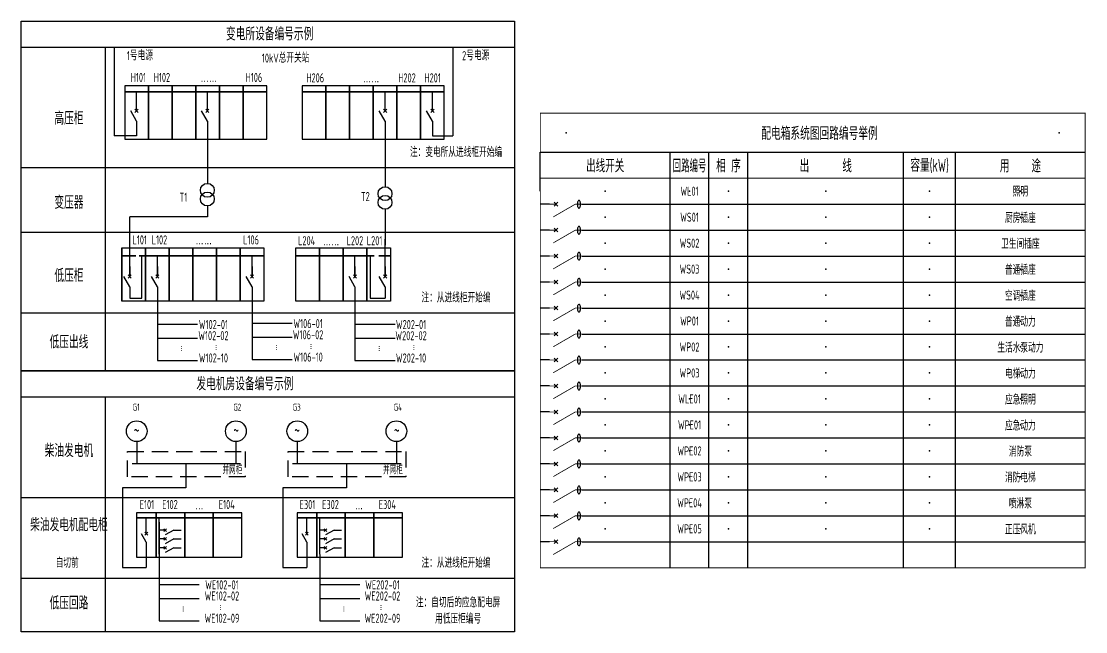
# Model space of a CAD drawing. Header units: millimetres. Extents: x -610917 to 349982, y -134386 to 210510.
# Drawn here: x -503368 to -462351, y 44109 to 67614 of the extents above; entities that cross this region are included whole.
import ezdxf
from ezdxf.enums import TextEntityAlignment as Align

# ---------------------------------------------------------------- set-up
doc = ezdxf.new("R2010")
doc.units = ezdxf.units.MM
doc.header["$LTSCALE"] = 500
doc.header["$MEASUREMENT"] = 0
doc.linetypes.add('HIDDEN', pattern=[0.375, 0.25, -0.125])
doc.layers.get('0').update_dxf_attribs({"linetype": 'CONTINUOUS'})
for name, color, linetype in [('0E-SY-L', 7, 'CONTINUOUS'), ('E-POWR-DEVC', 3, 'CONTINUOUS'), ('E-POWR-EQPM', 3, 'CONTINUOUS'), ('E-UNIV-AB', 10, 'CONTINUOUS'), ('E-UNIV-DIAG', 2, 'CONTINUOUS'), ('E-UNIV-NOTE', 6, 'CONTINUOUS'), ('E-UNIV-WIRE', 4, 'CONTINUOUS')]:
    doc.layers.add(name, color=color, linetype=linetype)
doc.styles.get("Standard").update_dxf_attribs({"font": 'txt', "width": 0.7})
doc.styles.add('TH-STYLE3', font='tssdeng.shx', dxfattribs={"width": 0.7, "bigfont": 'tssdchn.shx'})

# ---------------------------------------------------------------- blocks, each defined once
blk = doc.blocks.new('E-BQR101')
at = {"color": 3}
for p, q in [((-0.71, -3.21), (0.71, -1.79)), ((-0.71, -1.79), (0.71, -3.21))]:
    blk.add_line(p, q, dxfattribs=at)
at = {"color": 3, "const_width": 0.3}
for points in [[(0, 0), (0, -2.5)], [(0, -10), (-4.91, -1.5)], [(0, -10), (0, -12.5)]]:
    blk.add_lwpolyline(points, dxfattribs=at)
at = {"color": 3}
blk.add_lwpolyline([(-1.52, -11.39, 0.197687), (-1.44, -11.59, 0.098837), (-1.08, -11.83, 0.056196), (-0.64, -11.95, 0.042901), (-0.04, -12.01, 0.042901), (0.56, -11.95, 0.056196), (1.01, -11.83, 0.098837), (1.36, -11.59, 0.197687), (1.44, -11.39, 0.197687), (1.36, -11.19, 0.098837), (1.01, -10.95, 0.056196), (0.56, -10.82, 0.042901), (-0.04, -10.77, 0.042901), (-0.64, -10.82, 0.056196), (-1.08, -10.95, 0.098837), (-1.44, -11.19, 0.197687)], format="xyb", close=True, dxfattribs=at)
at = {"layer": 'E-UNIV-AB', "width": 0.6, "flags": 9}
blk.add_attdef('QR', text='', height=3.99, dxfattribs=at).set_placement((5, -4.95), align=Align.MIDDLE)

msp = doc.modelspace()

# ---------------------------------------------------------------- linework, layer by layer
msp.add_line((-483368, 61072), (-483368, 62572))
for p in [(-482368, 63322), (-472287, 63322), (-463368, 63322), (-480868, 61072), (-477618, 61072), (-476118, 61072), (-472368, 61072), (-468368, 61072), (-464868, 61072), (-480868, 60072), (-477618, 60072), (-476118, 60072), (-472368, 60072), (-468368, 60072), (-464868, 60072), (-480868, 59072), (-477618, 59072), (-476118, 59072), (-472368, 59072), (-468368, 59072), (-464868, 59072), (-480868, 58072), (-477618, 58072), (-476118, 58072), (-472368, 58072), (-468368, 58072), (-464868, 58072), (-480868, 57072), (-477618, 57072), (-476118, 57072), (-472368, 57072), (-468368, 57072), (-464868, 57072), (-480868, 56072), (-477618, 56072), (-476118, 56072), (-472368, 56072), (-468368, 56072), (-464868, 56072), (-480868, 55072), (-477618, 55072), (-476118, 55072), (-472368, 55072), (-468368, 55072), (-464868, 55072), (-480868, 54072), (-477618, 54072), (-476118, 54072), (-472368, 54072), (-468368, 54072), (-464868, 54072), (-480868, 53072), (-477618, 53072), (-476118, 53072), (-472368, 53072), (-468368, 53072), (-464868, 53072), (-480868, 52072), (-477618, 52072), (-476118, 52072), (-472368, 52072), (-468368, 52072), (-464868, 52072), (-480868, 51072), (-477618, 51072), (-476118, 51072), (-472368, 51072), (-468368, 51072), (-464868, 51072), (-480868, 50072), (-477618, 50072), (-476118, 50072), (-472368, 50072), (-468368, 50072), (-464868, 50072), (-480868, 49072), (-477618, 49072), (-476118, 49072), (-472368, 49072), (-468368, 49072), (-464868, 49072), (-480868, 48072), (-477618, 48072), (-476118, 48072), (-472368, 48072), (-468368, 48072), (-464868, 48072)]:
    msp.add_point(p)
at = {"layer": '0E-SY-L', "color": 3, "ltscale": 1.5}
for p, q in [((-489351, 63766), (-489351, 61243)), ((-489351, 60375), (-489351, 58990)), ((-489351, 57784), (-489351, 59226)), ((-490510, 57784), (-490510, 58585)), ((-489925, 58585), (-489925, 56953)), ((-490510, 57384), (-490510, 54551)), ((-489351, 57384), (-489351, 56953)), ((-489925, 56953), (-489351, 56953)), ((-490510, 55948), (-488962, 55948)), ((-490510, 55410), (-488962, 55410)), ((-490510, 54551), (-488962, 54551))]:
    msp.add_line(p, q, dxfattribs=at)
at = {"layer": '0E-SY-L', "ltscale": 1.5}
for p, q in [((-490510, 58168), (-490510, 57784)), ((-489351, 58168), (-489351, 57784))]:
    msp.add_line(p, q, dxfattribs=at)
at = {"layer": '0E-SY-L'}
for p, q in [((-498920, 51429), (-498920, 50583)), ((-495099, 51429), (-495099, 50583)), ((-492733, 51429), (-492733, 50583)), ((-488912, 51429), (-488912, 50583))]:
    msp.add_line(p, q, dxfattribs=at)
at = {"layer": '0E-SY-L', "color": 3, "ltscale": 1.5, "const_width": 64}
for points in [[(-492790, 58585), (-489765, 58585)], [(-489598, 58585), (-489142, 58585)]]:
    msp.add_lwpolyline(points, dxfattribs=at)
at = {"layer": 'E-POWR-EQPM'}
for p, q in [((-499794, 66614), (-499794, 63198)), ((-486736, 66614), (-486736, 63198)), ((-498925, 64166), (-498925, 64896)), ((-496198, 64166), (-496198, 64896)), ((-489351, 64166), (-489351, 64896)), ((-487527, 64166), (-487527, 64896)), ((-498925, 63766), (-498925, 63198)), ((-487527, 63766), (-487527, 63198)), ((-498925, 63198), (-499794, 63198)), ((-487527, 63198), (-486736, 63198)), ((-496198, 60505), (-496198, 60085)), ((-496198, 60085), (-499190, 60085)), ((-498718, 56953), (-498718, 58585)), ((-499190, 56953), (-498718, 56953)), ((-498056, 45921), (-496509, 45921)), ((-491870, 45921), (-490323, 45921)), ((-498056, 45388), (-496509, 45388)), ((-491870, 45388), (-490323, 45388)), ((-498056, 44529), (-496509, 44529)), ((-491870, 44529), (-490323, 44529))]:
    msp.add_line(p, q, dxfattribs=at)
at = {"layer": 'E-POWR-EQPM', "linetype": 'Continuous'}
for p, q in [((-498925, 63766), (-499149, 64165)), ((-498862, 64229), (-498987, 64103)), ((-498987, 64229), (-498862, 64103)), ((-496198, 63766), (-496423, 64165)), ((-496136, 64229), (-496261, 64103)), ((-496261, 64229), (-496136, 64103)), ((-489351, 63766), (-489575, 64165)), ((-489288, 64229), (-489413, 64103)), ((-489413, 64229), (-489288, 64103)), ((-487527, 63766), (-487751, 64165)), ((-487464, 64229), (-487589, 64103)), ((-487589, 64229), (-487464, 64103)), ((-499128, 57846), (-499253, 57721)), ((-499253, 57846), (-499128, 57721)), ((-498062, 57846), (-498187, 57721)), ((-498187, 57846), (-498062, 57721)), ((-494415, 57846), (-494540, 57721)), ((-494540, 57846), (-494415, 57721)), ((-490447, 57846), (-490572, 57721)), ((-490572, 57846), (-490447, 57721)), ((-489288, 57846), (-489413, 57721)), ((-489413, 57846), (-489288, 57721)), ((-499190, 57384), (-499415, 57782)), ((-498125, 57384), (-498349, 57782)), ((-494477, 57384), (-494702, 57782)), ((-490510, 57384), (-490734, 57782)), ((-489351, 57384), (-489575, 57782))]:
    msp.add_line(p, q, dxfattribs=at)
at = {"layer": 'E-POWR-EQPM', "ltscale": 1.5}
for p, q in [((-496198, 63766), (-496198, 61373)), ((-499190, 57784), (-499190, 60085)), ((-498125, 57784), (-498125, 58585)), ((-494477, 57784), (-494477, 58585)), ((-499190, 58168), (-499190, 57784)), ((-498125, 58168), (-498125, 57784)), ((-494477, 58168), (-494477, 57784)), ((-499190, 57384), (-499190, 56953)), ((-498125, 57384), (-498125, 54553)), ((-494477, 57384), (-494477, 54588)), ((-498125, 55950), (-496577, 55950)), ((-494477, 55985), (-492930, 55985)), ((-498125, 55411), (-496577, 55411)), ((-494477, 55446), (-492930, 55446)), ((-494477, 54588), (-492930, 54588)), ((-498125, 54553), (-496577, 54553)), ((-497028, 50583), (-497028, 49645)), ((-490842, 50583), (-490842, 49645)), ((-497028, 49645), (-499472, 49645)), ((-499472, 49645), (-499472, 46581)), ((-490842, 49645), (-493286, 49645)), ((-493286, 49645), (-493286, 46581)), ((-498550, 47884), (-498550, 48492)), ((-498056, 48025), (-498056, 48492)), ((-492364, 47884), (-492364, 48492)), ((-491869, 48025), (-491869, 48492)), ((-497828, 48022), (-498054, 48022)), ((-497880, 48074), (-497776, 47970)), ((-497880, 47970), (-497776, 48074)), ((-497495, 48022), (-497827, 47835)), ((-497495, 48022), (-497210, 48022)), ((-491642, 48022), (-491867, 48022)), ((-491694, 48074), (-491590, 47970)), ((-491694, 47970), (-491590, 48074)), ((-491309, 48022), (-491641, 47835)), ((-491309, 48022), (-491023, 48022)), ((-498550, 47550), (-498737, 47883)), ((-498498, 47936), (-498602, 47832)), ((-498602, 47936), (-498498, 47832)), ((-497828, 47682), (-498054, 47682)), ((-497880, 47734), (-497776, 47630)), ((-497880, 47630), (-497776, 47734)), ((-497495, 47682), (-497827, 47495)), ((-497495, 47682), (-497210, 47682)), ((-492364, 47550), (-492551, 47883)), ((-492311, 47936), (-492416, 47832)), ((-492416, 47936), (-492311, 47832)), ((-491642, 47682), (-491867, 47682)), ((-491694, 47734), (-491590, 47630)), ((-491694, 47630), (-491590, 47734)), ((-491309, 47682), (-491641, 47495)), ((-491309, 47682), (-491023, 47682)), ((-498550, 47550), (-498550, 46581)), ((-497828, 47341), (-498054, 47341)), ((-497828, 47341), (-498054, 47341)), ((-497880, 47394), (-497776, 47289)), ((-497880, 47289), (-497776, 47394)), ((-497880, 47394), (-497776, 47289)), ((-497880, 47289), (-497776, 47394)), ((-497495, 47341), (-497827, 47154)), ((-497495, 47341), (-497827, 47154)), ((-497495, 47341), (-497210, 47341)), ((-497495, 47341), (-497210, 47341)), ((-492364, 47550), (-492364, 46581)), ((-491642, 47341), (-491867, 47341)), ((-491642, 47341), (-491867, 47341)), ((-491694, 47394), (-491590, 47289)), ((-491694, 47289), (-491590, 47394)), ((-491694, 47394), (-491590, 47289)), ((-491694, 47289), (-491590, 47394)), ((-491309, 47341), (-491641, 47154)), ((-491309, 47341), (-491641, 47154)), ((-491309, 47341), (-491023, 47341)), ((-491309, 47341), (-491023, 47341)), ((-498056, 47087), (-498056, 44529)), ((-491869, 47087), (-491870, 44529)), ((-499472, 46581), (-498550, 46581)), ((-493286, 46581), (-492364, 46581))]:
    msp.add_line(p, q, dxfattribs=at)
at = {"layer": 'E-POWR-EQPM', "const_width": 64}
for points in [[(-493909, 64898), (-499380, 64898)], [(-487071, 64898), (-492542, 64898)]]:
    msp.add_lwpolyline(points, dxfattribs=at)
at = {"layer": 'E-POWR-EQPM'}
for points in [[(-498469, 65130), (-499380, 65130), (-499380, 63077), (-498469, 63077)], [(-497557, 65130), (-498469, 65130), (-498469, 63077), (-497557, 63077)], [(-496645, 65130), (-497557, 65130), (-497557, 63077), (-496645, 63077)], [(-495733, 65130), (-496645, 65130), (-496645, 63077), (-495733, 63077)], [(-494821, 65130), (-495733, 65130), (-495733, 63077), (-494821, 63077)], [(-493909, 65130), (-494821, 65130), (-494821, 63077), (-493909, 63077)], [(-491630, 65130), (-492542, 65130), (-492542, 63077), (-491630, 63077)], [(-490718, 65130), (-491630, 65130), (-491630, 63077), (-490718, 63077)], [(-489806, 65130), (-490718, 65130), (-490718, 63077), (-489806, 63077)], [(-488895, 65130), (-489806, 65130), (-489806, 63077), (-488895, 63077)], [(-487983, 65130), (-488895, 65130), (-488895, 63077), (-487983, 63077)], [(-487071, 65130), (-487983, 65130), (-487983, 63077), (-487071, 63077)], [(-499493, 58891), (-498581, 58891), (-498581, 56838), (-499493, 56838)], [(-498581, 58891), (-497669, 58891), (-497669, 56838), (-498581, 56838)], [(-497669, 58891), (-496757, 58891), (-496757, 56838), (-497669, 56838)], [(-496757, 58891), (-495845, 58891), (-495845, 56838), (-496757, 56838)], [(-495845, 58891), (-494933, 58891), (-494933, 56838), (-495845, 56838)], [(-494933, 58891), (-494021, 58891), (-494021, 56838), (-494933, 56838)], [(-492790, 58891), (-491878, 58891), (-491878, 56838), (-492790, 56838)], [(-491878, 58891), (-490966, 58891), (-490966, 56838), (-491878, 56838)], [(-490966, 58891), (-490054, 58891), (-490054, 56838), (-490966, 56838)], [(-490054, 58891), (-489142, 58891), (-489142, 56838), (-490054, 56838)]]:
    msp.add_lwpolyline(points, close=True, dxfattribs=at)
msp.add_lwpolyline([(-499493, 58891), (-499493, 56838)], dxfattribs=at)
at = {"layer": 'E-POWR-EQPM', "ltscale": 1.5}
for points, const_width in [([(-499493, 58585), (-498954, 58585)], 64), ([(-498834, 58585), (-494021, 58585)], 64), ([(-499104, 50583), (-494915, 50583)], 53.3), ([(-492918, 50583), (-488728, 50583)], 53.3), ([(-494868, 48494), (-498930, 48494)], 53.3), ([(-488681, 48494), (-492743, 48494)], 53.3), ([(-498056, 47087), (-498056, 48329)], 53.3), ([(-491869, 47087), (-491869, 48329)], 53.3)]:
    msp.add_lwpolyline(points, dxfattribs=dict(at, const_width=const_width))
at = {"layer": 'E-POWR-EQPM', "linetype": 'HIDDEN', "ltscale": 5}
for points in [[(-499276, 50073), (-499276, 51054), (-494743, 51054), (-494743, 50073)], [(-493089, 50073), (-493089, 51054), (-488556, 51054), (-488556, 50073)]]:
    msp.add_lwpolyline(points, close=True, dxfattribs=at)
at = {"layer": 'E-POWR-EQPM', "ltscale": 1.5}
for points in [[(-498170, 48687), (-498930, 48687), (-498930, 46976), (-498170, 46976)], [(-497069, 48687), (-498170, 48687), (-498170, 46976), (-497069, 46976)], [(-495969, 48687), (-497069, 48687), (-497069, 46976), (-495969, 46976)], [(-494868, 48687), (-495969, 48687), (-495969, 46976), (-494868, 46976)], [(-491984, 48687), (-492743, 48687), (-492743, 46976), (-491984, 46976)], [(-490883, 48687), (-491984, 48687), (-491984, 46976), (-490883, 46976)], [(-489782, 48687), (-490883, 48687), (-490883, 46976), (-489782, 46976)], [(-488681, 48687), (-489782, 48687), (-489782, 46976), (-488681, 46976)]]:
    msp.add_lwpolyline(points, close=True, dxfattribs=at)
at = {"layer": 'E-POWR-EQPM'}
for centre, radius in [((-496198, 61106), 267), ((-489351, 60976), 267), ((-496198, 60771), 267), ((-489351, 60641), 267), ((-498920, 51829), 400), ((-495099, 51829), 400), ((-492733, 51829), 400), ((-488912, 51829), 400)]:
    msp.add_circle(centre, radius, dxfattribs=at)
at = {"layer": 'E-UNIV-DIAG'}
for p, q in [((-503368, 66614), (-484368, 66614)), ((-500137, 66614), (-500137, 54159)), ((-483368, 62572), (-462368, 62572)), ((-478368, 61572), (-478368, 62572)), ((-476868, 61572), (-476868, 62572)), ((-475368, 61572), (-475368, 62572)), ((-469368, 61572), (-469368, 62572)), ((-467368, 61572), (-467368, 62572)), ((-503368, 61985), (-484368, 61985)), ((-478368, 60572), (-478368, 61572)), ((-476868, 60572), (-476868, 61572)), ((-475368, 60572), (-475368, 61572)), ((-469368, 60572), (-469368, 61572)), ((-467368, 60572), (-467368, 61572)), ((-481768, 60572), (-462368, 60572)), ((-478368, 59572), (-478368, 60572)), ((-476868, 59572), (-476868, 60572)), ((-475368, 59572), (-475368, 60572)), ((-469368, 59572), (-469368, 60572)), ((-467368, 59572), (-467368, 60572)), ((-503368, 59497), (-484368, 59497)), ((-481768, 59572), (-462368, 59572)), ((-478368, 58572), (-478368, 59572)), ((-476868, 58572), (-476868, 59572)), ((-475368, 58572), (-475368, 59572)), ((-469368, 58572), (-469368, 59572)), ((-467368, 58572), (-467368, 59572)), ((-481768, 58572), (-462368, 58572)), ((-478368, 57572), (-478368, 58572)), ((-476868, 57572), (-476868, 58572)), ((-475368, 57572), (-475368, 58572)), ((-469368, 57572), (-469368, 58572)), ((-467368, 57572), (-467368, 58572)), ((-481768, 57572), (-462368, 57572)), ((-478368, 56572), (-478368, 57572)), ((-476868, 56572), (-476868, 57572)), ((-475368, 56572), (-475368, 57572)), ((-469368, 56572), (-469368, 57572)), ((-467368, 56572), (-467368, 57572)), ((-503368, 56382), (-484368, 56382)), ((-481768, 56572), (-462368, 56572)), ((-478368, 55572), (-478368, 56572)), ((-476868, 55572), (-476868, 56572)), ((-475368, 55572), (-475368, 56572)), ((-469368, 55572), (-469368, 56572)), ((-467368, 55572), (-467368, 56572)), ((-481768, 55572), (-462368, 55572)), ((-478368, 54572), (-478368, 55572)), ((-476868, 54572), (-476868, 55572)), ((-475368, 54572), (-475368, 55572)), ((-469368, 54572), (-469368, 55572)), ((-467368, 54572), (-467368, 55572)), ((-481768, 54572), (-462368, 54572)), ((-478368, 53572), (-478368, 54572)), ((-476868, 53572), (-476868, 54572)), ((-475368, 53572), (-475368, 54572)), ((-469368, 53572), (-469368, 54572)), ((-467368, 53572), (-467368, 54572)), ((-481768, 53572), (-462368, 53572)), ((-478368, 52572), (-478368, 53572)), ((-476868, 52572), (-476868, 53572)), ((-475368, 52572), (-475368, 53572)), ((-469368, 52572), (-469368, 53572)), ((-467368, 52572), (-467368, 53572)), ((-503368, 53159), (-484368, 53159)), ((-500137, 53159), (-500137, 44109)), ((-481768, 52572), (-462368, 52572)), ((-478368, 51572), (-478368, 52572)), ((-476868, 51572), (-476868, 52572)), ((-475368, 51572), (-475368, 52572)), ((-469368, 51572), (-469368, 52572)), ((-467368, 51572), (-467368, 52572)), ((-481768, 51572), (-462368, 51572)), ((-478368, 50572), (-478368, 51572)), ((-476868, 50572), (-476868, 51572)), ((-475368, 50572), (-475368, 51572)), ((-469368, 50572), (-469368, 51572)), ((-467368, 50572), (-467368, 51572)), ((-481768, 50572), (-462368, 50572)), ((-478368, 49572), (-478368, 50572)), ((-476868, 49572), (-476868, 50572)), ((-475368, 49572), (-475368, 50572)), ((-469368, 49572), (-469368, 50572)), ((-467368, 49572), (-467368, 50572)), ((-503368, 49282), (-484368, 49282)), ((-481768, 49572), (-462368, 49572)), ((-478368, 48572), (-478368, 49572)), ((-476868, 48572), (-476868, 49572)), ((-475368, 48572), (-475368, 49572)), ((-469368, 48572), (-469368, 49572)), ((-467368, 48572), (-467368, 49572)), ((-481768, 48572), (-462368, 48572)), ((-478368, 47572), (-478368, 48572)), ((-476868, 47572), (-476868, 48572)), ((-475368, 47572), (-475368, 48572)), ((-469368, 47572), (-469368, 48572)), ((-467368, 47572), (-467368, 48572)), ((-481768, 47572), (-462368, 47572)), ((-478368, 46572), (-478368, 47572)), ((-476868, 46572), (-476868, 47572)), ((-475368, 46572), (-475368, 47572)), ((-469368, 46572), (-469368, 47572)), ((-467368, 46572), (-467368, 47572)), ((-503368, 46169), (-484368, 46169))]:
    msp.add_line(p, q, dxfattribs=at)
for points in [[(-503368, 67614), (-484368, 67614), (-484368, 54159), (-503368, 54159)], [(-503368, 54159), (-484368, 54159), (-484368, 44109), (-503368, 44109)]]:
    msp.add_lwpolyline(points, close=True, dxfattribs=at)
at = {"layer": 'E-UNIV-DIAG', "const_width": 35}
for points in [[(-483368, 61572), (-483368, 64072), (-462368, 64072), (-462368, 61572)], [(-462368, 61572), (-483368, 61572)], [(-483368, 61572), (-483368, 60572)], [(-462368, 60572), (-462368, 61572)], [(-483368, 60572), (-483368, 59572)], [(-462368, 59572), (-462368, 60572)], [(-483368, 59572), (-483368, 58572)], [(-462368, 58572), (-462368, 59572)], [(-483368, 58572), (-483368, 57572)], [(-462368, 57572), (-462368, 58572)], [(-483368, 57572), (-483368, 56572)], [(-462368, 56572), (-462368, 57572)], [(-483368, 56572), (-483368, 55572)], [(-462368, 55572), (-462368, 56572)], [(-483368, 55572), (-483368, 54572)], [(-462368, 54572), (-462368, 55572)], [(-483368, 54572), (-483368, 53572)], [(-462368, 53572), (-462368, 54572)], [(-483368, 53572), (-483368, 52572)], [(-462368, 52572), (-462368, 53572)], [(-483368, 52572), (-483368, 51572)], [(-462368, 51572), (-462368, 52572)], [(-483368, 51572), (-483368, 50572)], [(-462368, 50572), (-462368, 51572)], [(-483368, 50572), (-483368, 49572)], [(-462368, 49572), (-462368, 50572)], [(-483368, 49572), (-483368, 48572)], [(-462368, 48572), (-462368, 49572)], [(-483368, 48572), (-483368, 47572)], [(-462368, 47572), (-462368, 48572)], [(-483368, 47572), (-483368, 46572), (-462368, 46572), (-462368, 47572)]]:
    msp.add_lwpolyline(points, dxfattribs=at)
at = {"layer": 'E-UNIV-WIRE'}
for p, q in [((-483018, 60572), (-483368, 60572)), ((-483018, 59572), (-483368, 59572)), ((-483018, 58572), (-483368, 58572)), ((-483018, 57572), (-483368, 57572)), ((-483018, 56572), (-483368, 56572)), ((-483018, 55572), (-483368, 55572)), ((-483018, 54572), (-483368, 54572)), ((-483018, 53572), (-483368, 53572)), ((-483018, 52572), (-483368, 52572)), ((-483018, 51572), (-483368, 51572)), ((-483018, 50572), (-483368, 50572)), ((-483018, 49572), (-483368, 49572)), ((-483018, 48572), (-483368, 48572)), ((-483018, 47572), (-483368, 47572))]:
    msp.add_line(p, q, dxfattribs=at)

# ---------------------------------------------------------------- block references
at = {"layer": 'E-POWR-DEVC', "xscale": 100, "yscale": 100, "zscale": 100, "rotation": 90}
for p in [(-483018, 60572), (-483018, 59572), (-483018, 58572), (-483018, 57572), (-483018, 56572), (-483018, 55572), (-483018, 54572), (-483018, 53572), (-483018, 52572), (-483018, 51572), (-483018, 50572), (-483018, 49572), (-483018, 48572), (-483018, 47572)]:
    msp.add_blockref('E-BQR101', p, dxfattribs=at)

# ---------------------------------------------------------------- texts
at = {"layer": '0E-SY-L', "color": 3, "ltscale": 1.5, "style": 'TH-STYLE3', "width": 0.65}
msp.add_text('…', height=267, rotation=90, dxfattribs=at).set_placement((-489549, 55006), align=Align.CENTER)
at = {"layer": 'E-POWR-EQPM', "style": 'TH-STYLE3', "width": 0.65}
for p in [(-497172, 55008), (-493516, 55043), (-497104, 44984), (-490917, 44984)]:
    msp.add_text('…', height=267, rotation=90, dxfattribs=at).set_placement(p, align=Align.CENTER)
at = {"layer": 'E-POWR-EQPM', "linetype": 'HIDDEN', "ltscale": 1.5, "style": 'TH-STYLE3', "width": 0.65}
for p in [(-498925, 51582), (-495088, 51582), (-492739, 51582), (-488901, 51582)]:
    msp.add_text('~', height=533, dxfattribs=at).set_placement(p, align=Align.CENTER)
at = {"layer": 'E-UNIV-NOTE', "style": 'TH-STYLE3'}
for s, height, width, p in [('变电所设备编号示例', 500, 0.65, (-493798, 67155)), ('高压柜', 500, 0.65, (-501532, 63908)), ('配电箱系统图回路编号举例', 500, 0.65, (-472609, 63322)), ('出线开关', 500, 0.7, (-480868, 62072)), ('回路编号', 500, 0.5, (-477618, 62072)), ('相 序', 500, 0.7, (-476118, 62072)), ('出      线', 500, 0.7, (-472368, 62072)), ('容量(kW)', 500, 0.6, (-468368, 62072)), ('用    途', 500, 0.7, (-464868, 62072)), ('WL01', 350, 0.65, (-477618, 61072)), ('照明', 350, 0.65, (-464868, 61072)), ('变压器', 500, 0.65, (-501532, 60669)), ('WS01', 350, 0.65, (-477618, 60072)), ('厨房插座', 350, 0.65, (-464868, 60072)), ('WS02', 350, 0.65, (-477618, 59072)), ('卫生间插座', 350, 0.65, (-464868, 59072)), ('WS03', 350, 0.65, (-477618, 58072)), ('普通插座', 350, 0.65, (-464868, 58072)), ('低压柜', 500, 0.65, (-501532, 57849)), ('WS04', 350, 0.65, (-477618, 57072)), ('空调插座', 350, 0.65, (-464868, 57072)), ('WP01', 350, 0.65, (-477618, 56072)), ('普通动力', 350, 0.65, (-464868, 56072)), ('低压出线', 500, 0.65, (-501532, 55290)), ('WP02', 350, 0.65, (-477618, 55072)), ('生活水泵动力', 350, 0.65, (-464868, 55072)), ('WP03', 350, 0.65, (-477618, 54072)), ('电梯动力', 350, 0.65, (-464868, 54072)), ('发电机房设备编号示例', 500, 0.65, (-494749, 53680)), ('WLE01', 350, 0.65, (-477618, 53072)), ('应急照明', 350, 0.65, (-464868, 53072)), ('WPE01', 350, 0.65, (-477618, 52072)), ('应急动力', 350, 0.65, (-464868, 52072)), ('柴油发电机', 500, 0.65, (-501532, 51108)), ('WPE02', 350, 0.65, (-477618, 51072)), ('消防泵', 350, 0.65, (-464868, 51072)), ('WPE03', 350, 0.65, (-477618, 50072)), ('消防电梯', 350, 0.65, (-464868, 50072)), ('WPE04', 350, 0.65, (-477618, 49072)), ('喷淋泵', 350, 0.65, (-464868, 49072)), ('柴油发电机配电柜', 500, 0.65, (-501532, 48251)), ('WPE05', 350, 0.65, (-477618, 48072)), ('正压风机', 350, 0.65, (-464868, 48072)), ('低压回路', 500, 0.65, (-501532, 45240))]:
    msp.add_text(s, height=height, dxfattribs=dict(at, width=width)).set_placement(p, align=Align.MIDDLE)
at = {"layer": 'E-UNIV-NOTE', "style": 'TH-STYLE3', "width": 0.65}
for s, p in [('1号电源', (-498797, 66116)), ('2号电源', (-485859, 66116)), ('10kV总开关站', (-493182, 66024)), ('H101', (-498858, 65278)), ('H102', (-497950, 65278)), ('H106', (-494403, 65278)), ('……', (-496141, 65278)), ('H206', (-492042, 65261)), ('……', (-489887, 65261)), ('H202', (-488505, 65261)), ('H201', (-487519, 65261)), ('注：变电所从进线柜开始编', (-486616, 62391)), ('T1', (-497121, 60663)), ('T2', (-490111, 60690)), ('L101', (-498804, 59021)), ('L102', (-498043, 59021)), ('……', (-496338, 59021)), ('L106', (-494514, 59021)), ('L204', (-492373, 58990)), ('L202', (-490511, 58990)), ('L201', (-489755, 58990)), ('……', (-491429, 58990)), ('注：从进线柜开始编', (-486616, 56789)), ('W102-01', (-495964, 55763)), ('W106-01', (-492316, 55798)), ('W202-01', (-488349, 55761)), ('W102-02', (-495964, 55334)), ('W106-02', (-492316, 55369)), ('W202-02', (-488349, 55332)), ('W102-10', (-495964, 54475)), ('W106-10', (-492316, 54510)), ('W202-10', (-488349, 54474)), ('E101', (-498527, 48831)), ('E102', (-497639, 48831)), ('…', (-496506, 48818)), ('E104', (-495451, 48831)), ('E301', (-492341, 48831)), ('E302', (-491452, 48831)), ('…', (-490359, 48818)), ('E304', (-489264, 48831)), ('自切前', (-501600, 46575)), ('注：从进线柜开始编', (-486616, 46575)), ('WE102-01', (-495636, 45739)), ('WE202-01', (-489450, 45739)), ('WE102-02', (-495636, 45310)), ('WE202-02', (-489450, 45310)), ('注：自切后的应急配电屏', (-486537, 45050)), ('WE102-09', (-495636, 44452)), ('WE202-09', (-489450, 44452)), ('用低压柜编号', (-486537, 44423))]:
    msp.add_text(s, height=350, dxfattribs=at).set_placement(p, align=Align.CENTER)
for p in [(-495839, 55063), (-492184, 55098), (-488216, 55061), (-495673, 45032), (-489486, 45032)]:
    msp.add_text('…', height=267, rotation=90, dxfattribs=at).set_placement(p, align=Align.CENTER)
at = {"layer": 'E-UNIV-NOTE', "linetype": 'Continuous', "style": 'TH-STYLE3', "width": 0.65}
for s, height, p in [('G1', 266.7, (-498943, 52622)), ('G2', 266.7, (-495043, 52622)), ('G3', 266.7, (-492756, 52622)), ('G4', 266.7, (-488857, 52622)), ('并网柜', 300, (-495232, 50178)), ('并网柜', 300, (-489045, 50178))]:
    msp.add_text(s, height=height, dxfattribs=at).set_placement(p, align=Align.CENTER)

doc.saveas('drawing.dxf')
